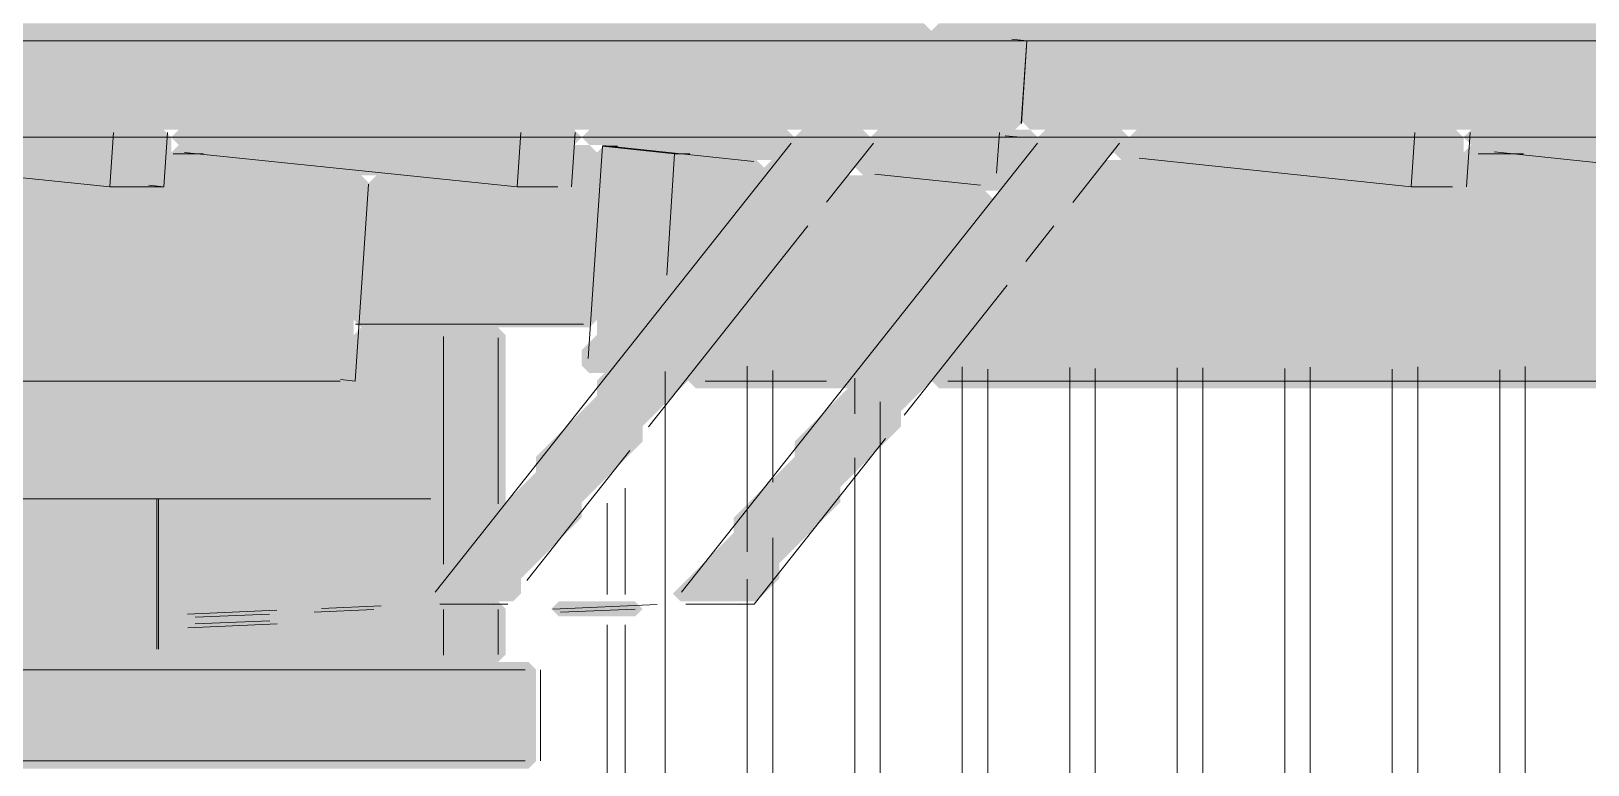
# Model space of a CAD drawing. Header units: millimetres. Extents: x 0 to 84100, y 0 to 59400.
# Drawn here: x 39423 to 40447, y 49329 to 49811 of the extents above; entities that cross this region are included whole.
import ezdxf

# ---------------------------------------------------------------- set-up
doc = ezdxf.new("R2010")
doc.units = ezdxf.units.MM
doc.layers.add('10_見えがかり', color=7, linetype='Continuous', lineweight=13)
doc.layers.add('12_見えがかり（ガラス）', color=5, linetype='Continuous', lineweight=9)

msp = doc.modelspace()

# ---------------------------------------------------------------- hatches: boundary and pattern name
at = {"layer": '10_見えがかり', "true_color": 0xbdbdbd}
for points in [[(40019.9, 49806.6), (40069.9, 49806.6), (40074.9, 49801.6), (40074.9, 49751.6), (40069.9, 49746.6), (38429.9, 49746.6), (38424.9, 49751.6), (38424.9, 49801.6), (38419.9, 49806.6), (38369.9, 49806.6), (38364.9, 49811.6), (38369.9, 49816.6), (40009.9, 49816.6)], [(41709.9, 49806.6), (41759.9, 49806.6), (41764.9, 49801.6), (41764.9, 49781.6), (41754.9, 49771.6), (41754.9, 49751.6), (41749.9, 49746.6), (40079.9, 49746.6), (40074.9, 49751.6), (40074.9, 49801.6), (40069.9, 49806.6), (40019.9, 49806.6), (40014.9, 49811.6), (40019.9, 49816.6), (41699.9, 49816.6)], [(39514.9, 49741.6), (39514.9, 49711.6), (39509.9, 49706.6), (39459.9, 49706.6), (39449.9, 49716.6), (39359.9, 49716.6), (39349.9, 49726.6), (39259.9, 49726.6), (39244.9, 49741.6), (39249.9, 49746.6), (39509.9, 49746.6)], [(39784.9, 49741.6), (39774.9, 49731.6), (39774.9, 49711.6), (39769.9, 49706.6), (39719.9, 49706.6), (39709.9, 49716.6), (39629.9, 49716.6), (39619.9, 49726.6), (39529.9, 49726.6), (39514.9, 49741.6), (39519.9, 49746.6), (39779.9, 49746.6)], [(39909.9, 49726.6), (39849.9, 49726.6), (39839.9, 49736.6), (39789.9, 49736.6), (39784.9, 49741.6), (39789.9, 49746.6), (39919.9, 49746.6), (39924.9, 49741.6)], [(40074.9, 49731.6), (40074.9, 49721.6), (40059.9, 49706.6), (40039.9, 49706.6), (40029.9, 49716.6), (39969.9, 49716.6), (39964.9, 49721.6), (39974.9, 49731.6), (39974.9, 49741.6), (39979.9, 49746.6), (40079.9, 49746.6), (40084.9, 49741.6)], [(40364.9, 49741.6), (40364.9, 49711.6), (40359.9, 49706.6), (40309.9, 49706.6), (40299.9, 49716.6), (40219.9, 49716.6), (40209.9, 49726.6), (40139.9, 49726.6), (40134.9, 49731.6), (40149.9, 49746.6), (40359.9, 49746.6)], [(40644.9, 49741.6), (40644.9, 49711.6), (40639.9, 49706.6), (40579.9, 49706.6), (40569.9, 49716.6), (40489.9, 49716.6), (40479.9, 49726.6), (40389.9, 49726.6), (40379.9, 49736.6), (40369.9, 49736.6), (40364.9, 49741.6), (40369.9, 49746.6), (40639.9, 49746.6)], [(39619.9, 49726.6), (39629.9, 49716.6), (39639.9, 49716.6), (39644.9, 49711.6), (39644.9, 49641.6), (39634.9, 49631.6), (39634.9, 49611.6), (39634.9, 49581.6), (39629.9, 49576.6), (38899.9, 49576.6), (38359.9, 49576.6), (38354.9, 49581.6), (38394.9, 49621.6), (38394.9, 49631.6), (38434.9, 49671.6), (38434.9, 49681.6), (38479.9, 49726.6), (38539.9, 49726.6), (38549.9, 49716.6), (38639.9, 49716.6), (38649.9, 49706.6), (38699.9, 49706.6), (38704.9, 49711.6), (38704.9, 49731.6), (38709.9, 49736.6), (38719.9, 49736.6), (38729.9, 49726.6), (38809.9, 49726.6), (38819.9, 49716.6), (38909.9, 49716.6), (38919.9, 49706.6), (38969.9, 49706.6), (38974.9, 49711.6), (38974.9, 49731.6), (38979.9, 49736.6), (38989.9, 49726.6), (39079.9, 49726.6), (39089.9, 49716.6), (39179.9, 49716.6), (39189.9, 49706.6), (39239.9, 49706.6), (39244.9, 49711.6), (39244.9, 49731.6), (39249.9, 49736.6), (39259.9, 49726.6), (39349.9, 49726.6), (39359.9, 49716.6), (39449.9, 49716.6), (39459.9, 49706.6), (39509.9, 49706.6), (39514.9, 49711.6), (39514.9, 49731.6), (39519.9, 49736.6), (39529.9, 49726.6)], [(39794.9, 49731.6), (39794.9, 49621.6), (39789.9, 49616.6), (39729.9, 49616.6), (39639.9, 49616.6), (39634.9, 49621.6), (39634.9, 49631.6), (39644.9, 49641.6), (39644.9, 49711.6), (39649.9, 49716.6), (39709.9, 49716.6), (39719.9, 49706.6), (39769.9, 49706.6), (39774.9, 49711.6), (39774.9, 49731.6), (39779.9, 49736.6), (39789.9, 49736.6)], [(39899.9, 49726.6), (39904.9, 49721.6), (39904.9, 49711.6), (39874.9, 49681.6), (39874.9, 49671.6), (39834.9, 49631.6), (39834.9, 49621.6), (39799.9, 49586.6), (39789.9, 49586.6), (39784.9, 49591.6), (39784.9, 49601.6), (39794.9, 49611.6), (39794.9, 49731.6), (39799.9, 49736.6), (39839.9, 49736.6), (39849.9, 49726.6)], [(41299.9, 49726.6), (41309.9, 49716.6), (41329.9, 49716.6), (41334.9, 49711.6), (41324.9, 49701.6), (41324.9, 49611.6), (41324.9, 49581.6), (41319.9, 49576.6), (40589.9, 49576.6), (40019.9, 49576.6), (40014.9, 49581.6), (40034.9, 49601.6), (40034.9, 49611.6), (40074.9, 49651.6), (40074.9, 49661.6), (40114.9, 49701.6), (40114.9, 49711.6), (40129.9, 49726.6), (40209.9, 49726.6), (40219.9, 49716.6), (40299.9, 49716.6), (40309.9, 49706.6), (40359.9, 49706.6), (40364.9, 49711.6), (40364.9, 49731.6), (40369.9, 49736.6), (40379.9, 49736.6), (40389.9, 49726.6), (40479.9, 49726.6), (40489.9, 49716.6), (40569.9, 49716.6), (40579.9, 49706.6), (40639.9, 49706.6), (40644.9, 49711.6), (40644.9, 49731.6), (40649.9, 49736.6), (40659.9, 49736.6), (40669.9, 49726.6), (40749.9, 49726.6), (40759.9, 49716.6), (40849.9, 49716.6), (40859.9, 49706.6), (40909.9, 49706.6), (40914.9, 49711.6), (40914.9, 49731.6), (40919.9, 49736.6), (40929.9, 49736.6), (40939.9, 49726.6), (41029.9, 49726.6), (41039.9, 49716.6), (41119.9, 49716.6), (41129.9, 49706.6), (41179.9, 49706.6), (41184.9, 49711.6), (41184.9, 49731.6), (41189.9, 49736.6), (41199.9, 49736.6), (41209.9, 49726.6)], [(40049.9, 49706.6), (40054.9, 49701.6), (40044.9, 49691.6), (40044.9, 49681.6), (40004.9, 49641.6), (40004.9, 49631.6), (39964.9, 49591.6), (39964.9, 49581.6), (39959.9, 49576.6), (39859.9, 49576.6), (39854.9, 49581.6), (39864.9, 49591.6), (39864.9, 49601.6), (39904.9, 49641.6), (39904.9, 49651.6), (39944.9, 49691.6), (39944.9, 49701.6), (39959.9, 49716.6), (40029.9, 49716.6), (40039.9, 49706.6)]]:
    msp.add_hatch(color=8, dxfattribs=at).paths.add_polyline_path(points)
at = {"layer": '10_見えがかり', "true_color": 0xe9dcc4}
for points in [[(39944.9, 49691.6), (39904.9, 49651.6), (39904.9, 49641.6), (39864.9, 49601.6), (39864.9, 49591.6), (39824.9, 49551.6), (39824.9, 49541.6), (39784.9, 49501.6), (39784.9, 49491.6), (39744.9, 49451.6), (39744.9, 49441.6), (39739.9, 49436.6), (39729.9, 49436.6), (39689.9, 49436.6), (39684.9, 49441.6), (39714.9, 49471.6), (39714.9, 49481.6), (39734.9, 49501.6), (39754.9, 49521.6), (39754.9, 49531.6), (39794.9, 49571.6), (39794.9, 49581.6), (39834.9, 49621.6), (39834.9, 49631.6), (39874.9, 49671.6), (39874.9, 49681.6), (39904.9, 49711.6), (39904.9, 49721.6), (39929.9, 49746.6), (39969.9, 49746.6), (39974.9, 49741.6), (39974.9, 49731.6), (39944.9, 49701.6)], [(40114.9, 49701.6), (40074.9, 49661.6), (40074.9, 49651.6), (40034.9, 49611.6), (40034.9, 49601.6), (39994.9, 49561.6), (39994.9, 49551.6), (39954.9, 49511.6), (39954.9, 49501.6), (39914.9, 49461.6), (39914.9, 49451.6), (39899.9, 49436.6), (39849.9, 49436.6), (39844.9, 49441.6), (39884.9, 49481.6), (39884.9, 49491.6), (39924.9, 49531.6), (39924.9, 49541.6), (39964.9, 49581.6), (39964.9, 49591.6), (40004.9, 49631.6), (40004.9, 49641.6), (40044.9, 49681.6), (40044.9, 49691.6), (40074.9, 49721.6), (40074.9, 49731.6), (40089.9, 49746.6), (40139.9, 49746.6), (40144.9, 49741.6), (40114.9, 49711.6)], [(39604.9, 49431.6), (39609.9, 49436.6), (39649.9, 49436.6), (39654.9, 49431.6), (39649.9, 49426.6), (39609.9, 49426.6)], [(39764.9, 49431.6), (39769.9, 49436.6), (39819.9, 49436.6), (39824.9, 49431.6), (39819.9, 49426.6), (39769.9, 49426.6)], [(39524.9, 49421.6), (39529.9, 49426.6), (39579.9, 49426.6), (39584.9, 49421.6), (39579.9, 49416.6), (39529.9, 49416.6)], [(39754.9, 49391.6), (39754.9, 49331.6), (39749.9, 49326.6), (38979.9, 49326.6), (38974.9, 49331.6), (38974.9, 49391.6), (38979.9, 49396.6), (39039.9, 49396.6), (39109.9, 49396.6), (39729.9, 49396.6), (39749.9, 49396.6)]]:
    msp.add_hatch(color=8, dxfattribs=at).paths.add_polyline_path(points)
at = {"layer": '12_見えがかり（ガラス）', "true_color": 0xdce9f2}
h = msp.add_hatch(color=8, dxfattribs=at)
h.paths.add_polyline_path([(39734.9, 49611.6), (39734.9, 49501.6), (39714.9, 49481.6), (39714.9, 49471.6), (39684.9, 49441.6), (39689.9, 49436.6), (39729.9, 49436.6), (39734.9, 49431.6), (39734.9, 49401.6), (39729.9, 49396.6), (39109.9, 49396.6), (39099.9, 49406.6), (39049.9, 49406.6), (39039.9, 49396.6), (38939.9, 49396.6), (38929.9, 49406.6), (38899.9, 49406.6), (38894.9, 49411.6), (38894.9, 49571.6), (38899.9, 49576.6), (39629.9, 49576.6), (39634.9, 49581.6), (39634.9, 49611.6), (39639.9, 49616.6), (39729.9, 49616.6)])
h.paths.add_polyline_path([(39649.9, 49426.6), (39654.9, 49431.6), (39649.9, 49436.6), (39609.9, 49436.6), (39604.9, 49431.6), (39609.9, 49426.6)], flags=0)
h.paths.add_polyline_path([(39579.9, 49416.6), (39584.9, 49421.6), (39579.9, 49426.6), (39529.9, 49426.6), (39524.9, 49421.6), (39529.9, 49416.6)], flags=0)
h.paths.add_polyline_path([(39409.9, 49416.6), (39414.9, 49421.6), (39409.9, 49426.6), (39369.9, 49426.6), (39364.9, 49421.6), (39369.9, 49416.6)], flags=0)
h.paths.add_polyline_path([(39339.9, 49406.6), (39344.9, 49411.6), (39339.9, 49416.6), (39289.9, 49416.6), (39284.9, 49411.6), (39289.9, 49406.6)], flags=0)
h.paths.add_polyline_path([(39169.9, 49406.6), (39174.9, 49411.6), (39169.9, 49416.6), (39129.9, 49416.6), (39124.9, 49411.6), (39129.9, 49406.6)], flags=0)

# ---------------------------------------------------------------- linework, layer by layer
at = {"layer": '10_見えがかり'}
for points in [[(38426.4, 49805.1), (40077.7, 49805.1)], [(40077.7, 49805.1), (40067.8, 49806.2)], [(40067.8, 49806.2), (40077.7, 49805.1)], [(40074, 49750.7), (40077.7, 49805.1)], [(40074.1, 49750.7), (40077.7, 49805.1)], [(40077.7, 49805.1), (41761.5, 49805.1)], [(38422.2, 49741.6), (40073.4, 49741.6)], [(39474.5, 49709.1), (39476.9, 49744.8)], [(39510.1, 49709.1), (39512.5, 49744.8)], [(39742.5, 49709.1), (39744.8, 49744.8)], [(39778.1, 49709.1), (39780.5, 49744.8)], [(40057.8, 49718), (40059.6, 49744.8)], [(40073.4, 49741.6), (40063.5, 49742.6)], [(40073.5, 49741.6), (40063.6, 49742.6)], [(40073.5, 49741.6), (41757.3, 49741.6)], [(40330.4, 49709.1), (40332.8, 49744.8)], [(40366.8, 49709.1), (40369.2, 49744.8)], [(39474.5, 49709.1), (39255.7, 49731.7)], [(39516.3, 49730.7), (39536.2, 49730.7)], [(39742.5, 49709.1), (39523.7, 49731.7)], [(39922.7, 49737.7), (39688.6, 49442.5)], [(39798.5, 49735.7), (39789.2, 49596.2)], [(39846, 49730.7), (39798.5, 49735.7)], [(39798.5, 49735.7), (39808.4, 49735.7)], [(39898.2, 49725.7), (39798.8, 49736.1)], [(39846, 49730.7), (39840.8, 49651)], [(39846, 49730.7), (39856, 49730.7)], [(40084.7, 49737.7), (39850.6, 49442.5)], [(39976.7, 49737.7), (39945.9, 49698.9)], [(40138.6, 49737.7), (40107.8, 49698.8)], [(40374.4, 49730.7), (40404.4, 49730.7)], [(40603.7, 49709.1), (40385.1, 49732)], [(40330.4, 49709.1), (40151.6, 49727.8)], [(39474.5, 49709.1), (39510.1, 49709.1)], [(39500.2, 49710.1), (39510.1, 49709.1)], [(39635.9, 49581.3), (39644.6, 49710.8)], [(39742.5, 49709.1), (39769.2, 49709.1)], [(40047.2, 49710.1), (39977.7, 49717.4)], [(40330.4, 49709.1), (40357.7, 49709.1)], [(39933.6, 49683.4), (39828.9, 49551.3)], [(40095.5, 49683.3), (40077, 49660)], [(40064.7, 49644.5), (39997, 49559)], [(39636.2, 49618.8), (39786.1, 49618.8)], [(39694.1, 49461), (39694.1, 49610.7)], [(39893.8, 49451.1), (39893.8, 46946.6), (39839.8, 46946.6), (39839.8, 49587.6)], [(39893.8, 49591.1), (39893.8, 49469.2)], [(39910.5, 49514.9), (39910.5, 49588.2)], [(40035.2, 49590.6), (40035.2, 46946.6), (39981.2, 46946.6), (39981.2, 49567.6)], [(40105.9, 49590.3), (40105.9, 46946.6), (40051.9, 46946.6), (40051.9, 49589.2)], [(40176.6, 49590), (40176.6, 46946.6), (40122.6, 46946.6), (40122.6, 49589.7)], [(40247.3, 49589.6), (40247.3, 46946.6), (40193.3, 46946.6), (40193.3, 49590)], [(40318, 49589.2), (40318, 46946.6), (40264, 46946.6), (40264, 49590.4)], [(40388.7, 49588.7), (40388.7, 46946.6), (40334.7, 46946.6), (40334.7, 49590.6)], [(40459.4, 49588.2), (40459.4, 46946.6), (40405.4, 46946.6), (40405.4, 49590.9)], [(38368.8, 49581.3), (39626, 49581.3)], [(39635.9, 49581.3), (39626.3, 49582.3)], [(39866, 49581.3), (39945.8, 49581.3)], [(39964.5, 49583.2), (39964.5, 49559.9)], [(40025.6, 49581.3), (41321.6, 49581.3)], [(39816.5, 49535.8), (39748.8, 49450.3)], [(39984.6, 49543.5), (39898.4, 49434.8)], [(39964.5, 49530.9), (39964.5, 46946.6), (39910.5, 46946.6), (39910.5, 49478.4)], [(38918.5, 49503.9), (39685.7, 49503.9)], [(39505.5, 49405.2), (39505.5, 49504.1)], [(39506.6, 49405.2), (39506.6, 49504.1)], [(39813.5, 49510.9), (39813.5, 49441.1)], [(39801.6, 49501), (39801.6, 49441.1)], [(39801.6, 49441), (39801.6, 49500.9)], [(39653.1, 49433.5), (39613.8, 49431.9)], [(39691.5, 49434.8), (39736.4, 49434.8)], [(39736.4, 49434.8), (39726.6, 49434.4)], [(39834.6, 49434.4), (39766, 49431.5)], [(39820, 49431.5), (39770.9, 49429.5)], [(39853.4, 49434.8), (39898.4, 49434.8)], [(39898.4, 49434.8), (39888.6, 49434.4)], [(39584.4, 49430.7), (39525.6, 49428.2)], [(39584.7, 49421.7), (39525.8, 49419.2)], [(39579.6, 49428.2), (39530.6, 49426.2)], [(39579.7, 49423.7), (39530.7, 49421.7)], [(39648.2, 49431.1), (39609, 49429.5)], [(39694.1, 49401.1), (39694.1, 49431.1)], [(39801.6, 46796.6), (39801.6, 49421.1)], [(39801.6, 49421.1), (39801.6, 46946.6)], [(39813.5, 49421.1), (39813.5, 46946.6)], [(39747.8, 49391.6), (39108.9, 49391.6)], [(39757.8, 49331.6), (39757.8, 49391.6)], [(39747.8, 49331.6), (38979.1, 49331.6)]]:
    msp.add_lwpolyline(points, dxfattribs=at)
at = {"layer": '12_見えがかり（ガラス）'}
for points in [[(39729.9, 49500.6), (39729.9, 49609.7)], [(39729.9, 49401.5), (39729.9, 49431.2)]]:
    msp.add_lwpolyline(points, dxfattribs=at)

doc.saveas('drawing.dxf')
